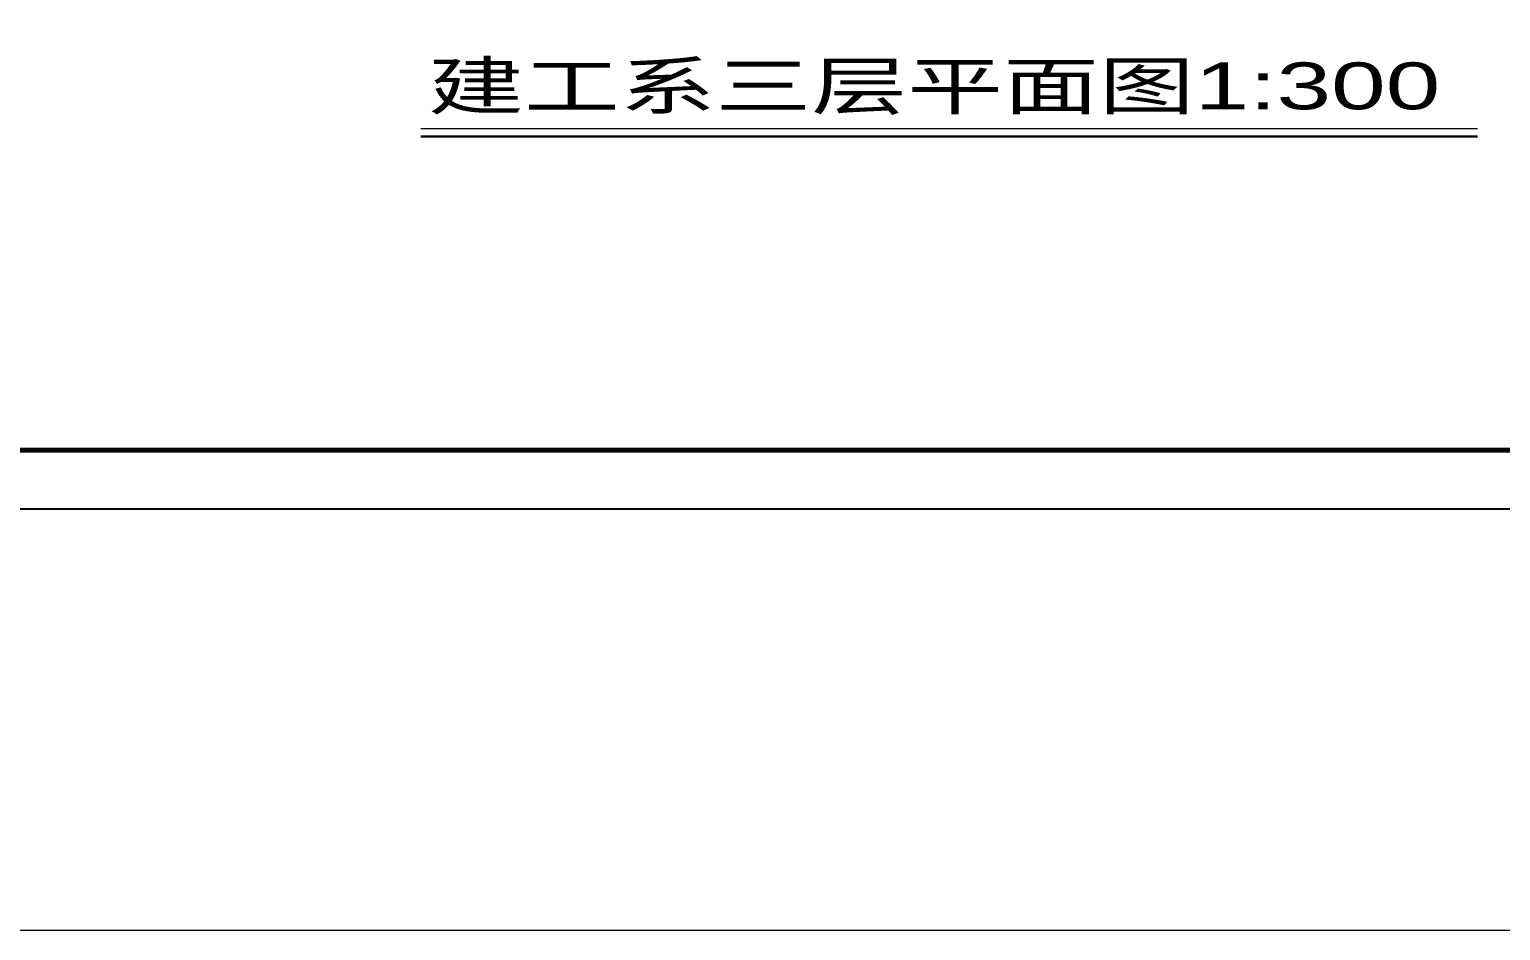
# Model space of a CAD drawing. Extents: x -220435 to 246757, y -381552 to -223577.
# Drawn here: x 59570 to 97260, y -381552 to -358469 of the extents above; entities that cross this region are included whole.
import ezdxf

# ---------------------------------------------------------------- set-up
doc = ezdxf.new("R2010")
doc.units = 0
doc.header["$LTSCALE"] = 1500
doc.header["$MEASUREMENT"] = 0
doc.layers.add('AXIS', color=7, linetype='CONTINUOUS')
doc.layers.add('JELIBTLTC', color=7, linetype='CONTINUOUS')
doc.layers.add('我的', color=7, linetype='CONTINUOUS', lineweight=0)
doc.styles.add('JELIBTLZX1', font='arial.ttf', dxfattribs={"width": 0.65})

msp = doc.modelspace()

# ---------------------------------------------------------------- linework, layer by layer
at = {"layer": 'AXIS', "color": 250}
msp.add_lwpolyline([(117695.1, -253559.3), (30855, -253559.3), (30855, -370748.3), (117695.1, -370748.3)], close=True, dxfattribs=at)
at = {"layer": 'AXIS', "color": 0, "const_width": 120.2}
msp.add_lwpolyline([(116192.7, -255061.7), (32357.4, -255061.7), (32357.4, -369245.9), (116192.7, -369245.9)], close=True, dxfattribs=at)
at = {"layer": '我的', "linetype": 'ByBlock', "lineweight": 20}
msp.add_line((69597.7, -361008.7), (96665.1, -361008.7), dxfattribs=at)
at = {"layer": '我的', "linetype": 'ByBlock', "lineweight": 30}
msp.add_line((69597.7, -361208.7), (96665.1, -361208.7), dxfattribs=at)
at = {"layer": '我的', "linetype": 'ByBlock', "lineweight": 20}
msp.add_lwpolyline([(-220435.3, -223577.2), (246757, -223577.2), (246757, -381551.9), (-220435.3, -381551.9)], close=True, dxfattribs=at)

# ---------------------------------------------------------------- texts
at = {"layer": 'JELIBTLTC', "lineweight": 0, "style": 'JELIBTLZX1', "width": 1.5}
msp.add_text('建工系三层平面图1:300', height=1200, dxfattribs=at).set_placement((69781.9, -360514.8))

doc.saveas('drawing.dxf')
